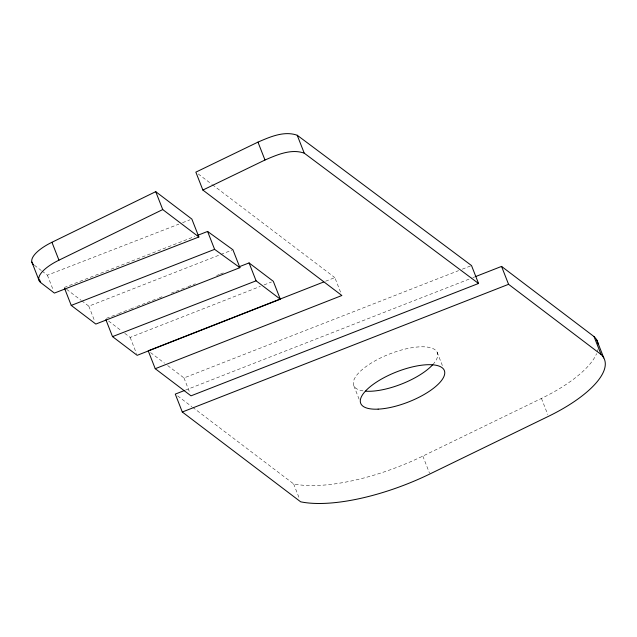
<?xml version="1.0" encoding="UTF-8"?>
<svg xmlns="http://www.w3.org/2000/svg" width="637" height="637" viewBox="0 0 637 637"><rect width="100%" height="100%" fill="white"/><g stroke="black" fill="none" stroke-linecap="round" stroke-linejoin="round"><path stroke-width="0.48" stroke-dasharray="3.19 2.39" d="M192.637 407.282L293.641 483.905A119.66 43.077 -21.4 0 0 422.833 456.092L541.45 398.428A92.851 33.427 -21.4 0 0 596.606 353.599M64.233 287.51L194.643 236.51M81.671 300.744L88.814 306.158L219.98 254.816M220.904 254.45L231.987 250.11M124.772 333.326L130.163 337.419L260.374 286.371M264.068 284.922L271.458 282.024M325.611 281.228L334.847 277.605L340.819 292.821M185.447 390.131L471.977 277.987M472.901 277.628L474.748 276.904M167.658 365.55L183.989 377.94L458.576 270.629M462.279 269.18L471.523 265.565M42.05 271.091L47.385 275.176L178.893 224.113M182.596 222.671L190.009 219.797M106.427 318.349L117.542 314.033M118.466 313.667L129.582 309.351M130.513 308.993L136.071 306.835M136.995 306.469L146.255 302.87M147.187 302.511L158.302 298.196M159.226 297.829L162.005 296.754M171.265 293.155L174.976 291.714M175.9 291.356L180.534 289.556M181.457 289.198L187.015 287.032M187.939 286.674L195.352 283.799M216.652 275.518L219.431 274.436M220.362 274.077L224.065 272.636M198.226 173.949L211.651 184.133M212.44 184.738L334.847 277.605M150.547 352.572L164.545 363.186M108.585 321.048L121.683 330.985M66.606 289.317L80.883 300.146M177.643 395.903L191.848 406.685M34.43 265.247L41.286 270.51M541.45 398.428L547.764 414.536M437.133 352.213L442.747 366.53M422.833 456.092L429.497 473.1M353.877 385.863L359.141 399.288M293.641 483.905L299.605 499.121M183.989 377.94L189.953 393.156M130.163 337.419L136.477 353.535M88.814 306.158L94.778 321.374M47.385 275.176L53.349 290.4M597.928 349.426A92.851 33.427 -21.4 0 1 597.251 351.895M363.018 390.887A44.916 16.172 -21.4 0 1 364.197 367.963A44.916 16.172 -21.4 0 1 419.138 346.878A44.916 16.172 -21.4 0 1 433.494 363.838"/><path stroke-width="0.96" d="M33.665 264.666A33.052 11.896 -21.4 0 1 51.939 242.283L155.723 191.657L191.856 219.072L198.871 236.98L54.4 293.084L40.68 282.573L39.629 279.882M40.68 282.573A33.052 11.896 -21.4 0 1 58.954 260.183L162.738 209.565L198.871 236.98M155.237 368.704L191.004 395.84L478.538 283.473L471.523 265.565L297.224 135.251C284.118 130.601 269.992 136.923 257.969 142.115L195.854 172.149L202.869 190.057L341.87 295.504L155.237 368.704L148.214 350.804M202.869 190.057L264.984 160.014C277.007 154.831 291.133 148.501 304.239 153.159L478.538 283.473M197.414 235.427L207.59 231.446L232.911 249.752L239.926 267.659L95.829 324.066L71.248 305.418L64.584 288.41M71.248 305.418L214.605 249.354L239.926 267.659M149.138 350.438L323.763 281.952M238.883 266.879L249.075 262.922L273.305 281.299L280.32 299.207L137.178 355.327L112.518 336.615L105.853 319.607M184.523 390.497L175.279 394.112L182.293 412.012L300.656 501.813A119.66 43.077 -21.4 0 0 429.848 473.992L548.473 416.327A92.851 33.427 -21.4 0 0 601.065 354.49L594.042 336.583L501.55 266.409L475.672 276.538M182.293 412.012L508.565 284.317L601.065 354.49M112.518 336.615L256.09 280.821L280.32 299.207M596.781 340.047L603.796 357.954M501.55 266.409L508.565 284.317M297.224 135.251L304.239 153.159M257.969 142.115L264.984 160.014M249.075 262.922L256.09 280.821M207.59 231.446L214.605 249.354M155.723 191.657L162.738 209.565M51.939 242.283L58.954 260.183M31.85 262.054L38.865 279.962M594.042 336.583A92.851 33.427 -21.4 0 1 598.135 344.084M432.873 364.555A44.916 16.172 -21.4 0 1 365.487 391.174M378.131 409.137A44.916 16.172 -21.4 0 0 444.578 374.46A44.916 16.172 -21.4 0 0 384.859 377.223A44.916 16.172 -21.4 0 0 378.131 409.137"/></g></svg>
